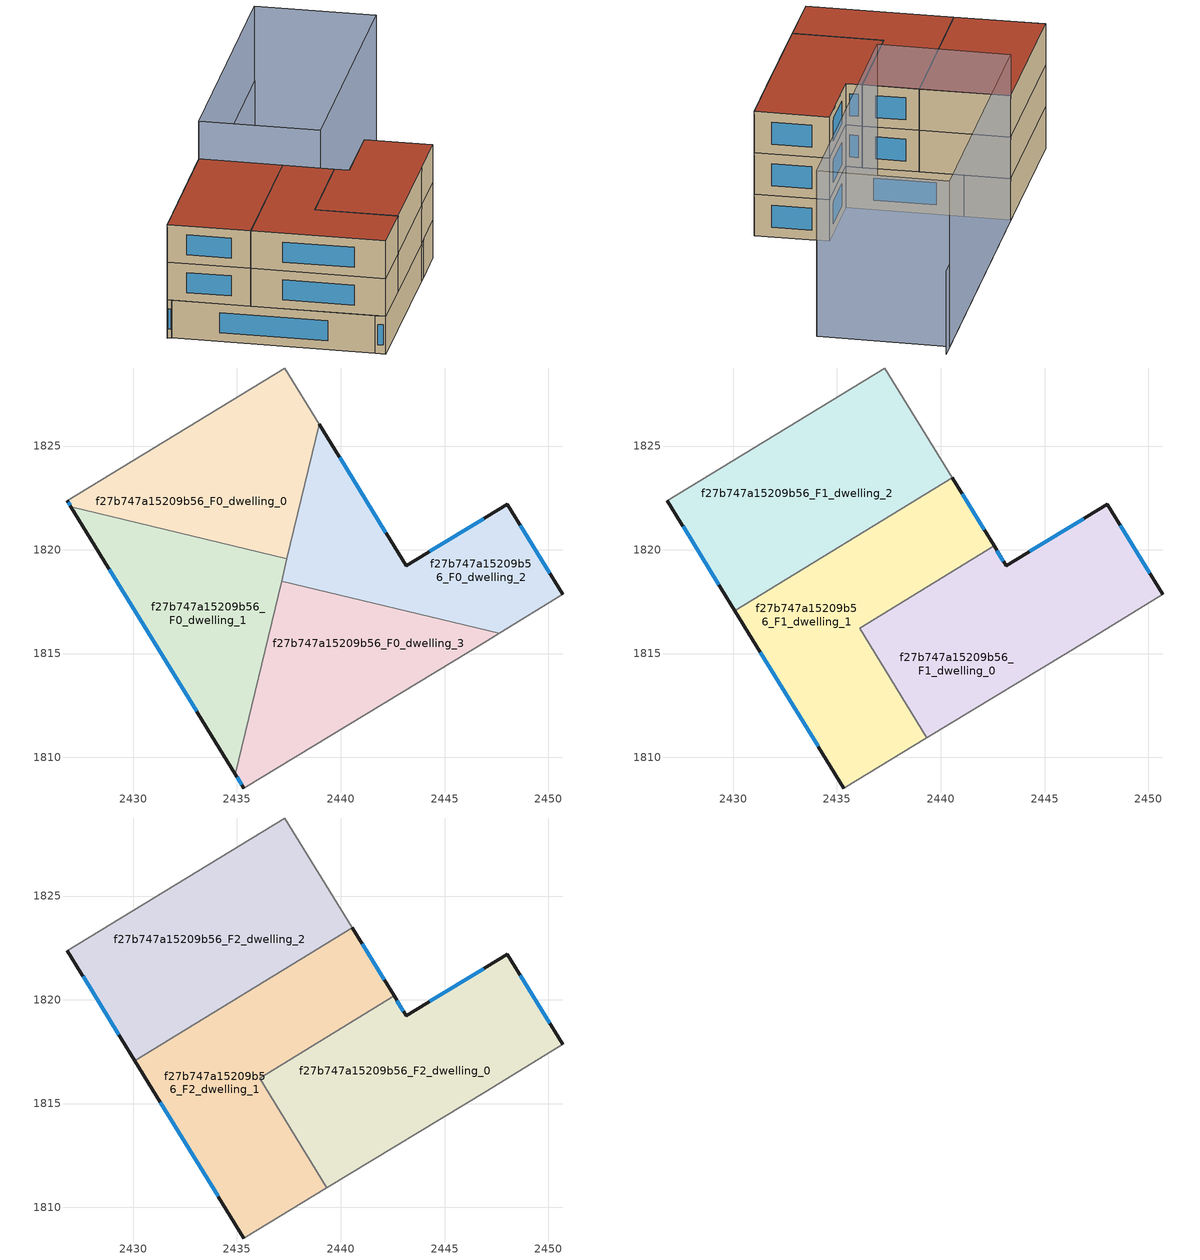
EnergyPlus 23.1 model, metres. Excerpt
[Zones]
f27b747a15209b56_F0_dwelling_0
 floor ground (EU_floor_Construction): 2437.3,1828.76 2438.96,1826.06 2437.41,1819.58 2427,1822.08 2426.82,1822.37 z0
 wall outside (EU_wall_Construction): 2426.82,1822.37 2427,1822.08 z0:3
 wall adiabatic (EU_wall_Construction): 2438.96,1826.06 2437.3,1828.76 2426.82,1822.37 z0:3
 wall to f27b747a15209b56_F0_dwelling_1 (EU_wall_Construction): 2427,1822.08 2437.41,1819.58 z0:3
 wall to f27b747a15209b56_F0_dwelling_2 (EU_wall_Construction): 2437.41,1819.58 2438.96,1826.06 z0:3
 window (EU_Window_Construction): 2426.86,1822.3 2426.96,1822.15 z0.7:2.3
 ceiling adiabatic (EU_roof_Construction): 2437.41,1819.58 2437.96,1821.89 2435.09,1820.14 z3
f27b747a15209b56_F0_dwelling_1
 floor ground (EU_floor_Construction): 2437.41,1819.58 2434.91,1809.19 2427,1822.08 z0
 wall outside (EU_wall_Construction): 2427,1822.08 2434.91,1809.19 z0:3
 wall to f27b747a15209b56_F0_dwelling_3 (EU_wall_Construction): 2434.91,1809.19 2437.15,1818.49 z0:3
 wall to f27b747a15209b56_F0_dwelling_2 (EU_wall_Construction): 2437.15,1818.5 2437.41,1819.58 z0:3
 window (EU_Window_Construction): 2428.86,1819.05 2433.05,1812.22 z0.7:2.3
f27b747a15209b56_F0_dwelling_2
 floor ground (EU_floor_Construction): 2448.02,1822.2 2450.7,1817.85 2447.62,1815.98 2437.15,1818.5 2438.96,1826.06 2443.16,1819.23 z0
 wall outside (EU_wall_Construction): 2450.7,1817.85 2448.02,1822.2 2443.16,1819.23 2438.96,1826.06 z0:3
 wall to f27b747a15209b56_F0_dwelling_3 (EU_wall_Construction): 2437.15,1818.5 2447.62,1815.98 z0:3
 wall adiabatic (EU_wall_Construction): 2447.62,1815.98 2450.7,1817.85 z0:3
 window (EU_Window_Construction): 2442.17,1820.83 2439.95,1824.45 / 2446.88,1821.5 2444.3,1819.93 / 2450.07,1818.87 2448.65,1821.18 z0.7:2.3
f27b747a15209b56_F0_dwelling_3
 floor ground (EU_floor_Construction): 2447.62,1815.98 2447.05,1815.63 2435.32,1808.53 2434.91,1809.19 2437.15,1818.5 z0
 wall outside (EU_wall_Construction): 2434.91,1809.19 2435.32,1808.53 z0:3
 wall adiabatic (EU_wall_Construction): 2435.32,1808.53 2447.05,1815.63 2447.62,1815.98 z0:3
 window (EU_Window_Construction): 2435.01,1809.03 2435.22,1808.68 z0.7:2.3
f27b747a15209b56_F1_dwelling_0
 floor to f27b747a15209b56_F0_dwelling_3 (EU_floor_Construction): 2447.62,1815.98 2447.05,1815.63 2439.32,1810.95 2436.46,1815.63 2436.69,1816.6 2439.05,1818.04 z3
 floor to f27b747a15209b56_F0_dwelling_2 (EU_floor_Construction): 2448.02,1822.2 2450.7,1817.85 2447.62,1815.98 2439.05,1818.04 2442.57,1820.18 2443.16,1819.23 z3
 floor to f27b747a15209b56_F0_dwelling_1 (EU_floor_Construction): 2436.69,1816.6 2436.46,1815.63 2436.09,1816.23 z3
 wall outside (EU_wall_Construction): 2450.7,1817.85 2448.02,1822.2 2443.16,1819.23 2442.57,1820.18 z3:6
 wall adiabatic (EU_wall_Construction): 2439.32,1810.95 2447.05,1815.63 2450.7,1817.85 z3:6
 wall to f27b747a15209b56_F1_dwelling_1 (EU_wall_Construction): 2442.57,1820.18 2436.09,1816.23 2439.32,1810.95 z3:6
 window (EU_Window_Construction): 2443.02,1819.45 2442.71,1819.96 / 2446.88,1821.5 2444.3,1819.93 / 2450.07,1818.87 2448.65,1821.18 z3.7:5.3
f27b747a15209b56_F1_dwelling_1
 floor to f27b747a15209b56_F0_dwelling_1 (EU_floor_Construction): 2437.41,1819.58 2436.69,1816.6 2436.09,1816.23 2436.46,1815.63 2434.91,1809.19 2430.07,1817.07 2435.09,1820.14 z3
 floor to f27b747a15209b56_F0_dwelling_3 (EU_floor_Construction): 2436.46,1815.63 2439.32,1810.95 2435.32,1808.53 2434.91,1809.19 z3; 2439.05,1818.04 2436.69,1816.6 2437.15,1818.49 z3
 floor to f27b747a15209b56_F0_dwelling_2 (EU_floor_Construction): 2440.55,1823.47 2442.57,1820.18 2439.05,1818.04 2437.15,1818.49 2437.96,1821.89 z3
 floor adiabatic (EU_floor_Construction): 2437.96,1821.89 2437.41,1819.58 2435.09,1820.14 z3
 wall outside (EU_wall_Construction): 2430.07,1817.07 2435.32,1808.53 / 2442.57,1820.18 2440.55,1823.47 z3:6
 wall adiabatic (EU_wall_Construction): 2435.32,1808.53 2439.32,1810.95 z3:6
 wall to f27b747a15209b56_F1_dwelling_2 (EU_wall_Construction): 2440.55,1823.47 2430.07,1817.07 z3:6
 window (EU_Window_Construction): 2431.3,1815.06 2434.09,1810.53 / 2442.1,1820.96 2441.03,1822.7 z3.7:5.3
f27b747a15209b56_F1_dwelling_2
 floor to f27b747a15209b56_F0_dwelling_0 (EU_floor_Construction): 2437.3,1828.76 2438.96,1826.06 2437.96,1821.89 2435.09,1820.14 2427,1822.08 2426.82,1822.37 z3
 floor to f27b747a15209b56_F0_dwelling_1 (EU_floor_Construction): 2435.09,1820.14 2430.07,1817.07 2427,1822.08 z3
 floor to f27b747a15209b56_F0_dwelling_2 (EU_floor_Construction): 2438.96,1826.06 2440.55,1823.47 2437.96,1821.89 z3
 wall outside (EU_wall_Construction): 2426.82,1822.37 2430.07,1817.07 z3:6
 wall adiabatic (EU_wall_Construction): 2440.55,1823.47 2437.3,1828.76 2426.82,1822.37 z3:6
 window (EU_Window_Construction): 2427.59,1821.12 2429.31,1818.32 z3.7:5.3
f27b747a15209b56_F2_dwelling_0
 floor to f27b747a15209b56_F1_dwelling_0 (EU_floor_Construction): 2448.02,1822.2 2450.7,1817.85 2447.05,1815.63 2439.32,1810.95 2436.09,1816.23 2442.57,1820.18 2443.16,1819.23 z6
 wall outside (EU_wall_Construction): 2450.7,1817.85 2448.02,1822.2 2443.16,1819.23 2442.57,1820.18 z6:9
 wall adiabatic (EU_wall_Construction): 2439.32,1810.95 2447.05,1815.63 2450.7,1817.85 z6:9
 wall to f27b747a15209b56_F2_dwelling_1 (EU_wall_Construction): 2442.57,1820.18 2436.09,1816.23 2439.32,1810.95 z6:9
 window (EU_Window_Construction): 2443.02,1819.45 2442.71,1819.96 / 2446.88,1821.5 2444.3,1819.93 / 2450.07,1818.87 2448.65,1821.18 z6.7:8.3
 roof outside (EU_roof_Construction): 2447.05,1815.63 2450.7,1817.85 2448.02,1822.2 2443.16,1819.23 2442.57,1820.18 2436.09,1816.23 2439.32,1810.95 z9
f27b747a15209b56_F2_dwelling_1
 floor to f27b747a15209b56_F1_dwelling_1 (EU_floor_Construction): 2440.55,1823.47 2442.57,1820.18 2436.09,1816.23 2439.32,1810.95 2435.32,1808.53 2430.07,1817.07 z6
 wall outside (EU_wall_Construction): 2430.07,1817.07 2435.32,1808.53 / 2442.57,1820.18 2440.55,1823.47 z6:9
 wall adiabatic (EU_wall_Construction): 2435.32,1808.53 2439.32,1810.95 z6:9
 wall to f27b747a15209b56_F2_dwelling_2 (EU_wall_Construction): 2440.55,1823.47 2430.07,1817.07 z6:9
 window (EU_Window_Construction): 2431.3,1815.06 2434.09,1810.53 / 2442.1,1820.96 2441.03,1822.7 z6.7:8.3
 roof outside (EU_roof_Construction): 2439.32,1810.95 2436.09,1816.23 2442.57,1820.18 2440.55,1823.47 2430.07,1817.07 2435.32,1808.53 z9
f27b747a15209b56_F2_dwelling_2
 floor to f27b747a15209b56_F1_dwelling_2 (EU_floor_Construction): 2437.3,1828.76 2440.55,1823.47 2430.07,1817.07 2426.82,1822.37 z6
 wall outside (EU_wall_Construction): 2426.82,1822.37 2430.07,1817.07 z6:9
 wall adiabatic (EU_wall_Construction): 2440.55,1823.47 2437.3,1828.76 2426.82,1822.37 z6:9
 window (EU_Window_Construction): 2427.59,1821.12 2429.31,1818.32 z6.7:8.3
 roof outside (EU_roof_Construction): 2440.55,1823.47 2437.3,1828.76 2426.82,1822.37 2430.07,1817.07 z9
shading: 2460.42,1832.28 2442.01,1821.04 / 2442.01,1821.04 2437.3,1828.76 / 2437.3,1828.76 2455.71,1839.99 / 2455.71,1839.99 2460.42,1832.28 z0:12; 2456.8,1840.65 2426.76,1822.32 z0:6
[Building]
EU S2 Campaign: North Axis=0; Terrain=City; Solar Distribution=FullExterior
[Site:Location]
Budapest.Ferenc.Liszt.Intl.AP: Latitude=47.437; Longitude=19.256; Time Zone=1; Elevation=185
[SizingPeriod:WeatherFileDays]
AnnualSizingPeriod: Begin Month=1; Begin Day of Month=1; End Month=12; End Day of Month=31; Day of Week for Start Day=Monday; Use Weather File Daylight Saving Period=No; Use Weather File Rain and Snow Indicators=No
[MATERIAL]
EU_InternalMass_Material: Roughness=MediumRough; Thickness=0.1; Conductivity=1; Density=1800; Specific Heat=900; Thermal Absorptance=0.9; Solar Absorptance=0.7; Visible Absorptance=0.7
[MATERIAL:NOMASS] Roughness=MediumRough; Thermal Absorptance=0.9; Solar Absorptance=0.7; Visible Absorptance=0.7
Name | Thermal Resistance
EU_wall_NoMass | 0.832559
EU_roof_NoMass | 1.39638
EU_floor_NoMass | 0.872794
[WINDOWMATERIAL:SIMPLEGLAZINGSYSTEM]
EU_Window_SimpleGlazing: UFactor=2.79869; Solar Heat Gain Coefficient=0.75; Visible Transmittance=0.75
[CONSTRUCTION]
EU_wall_Construction: EU_wall_NoMass
EU_roof_Construction: EU_roof_NoMass
EU_floor_Construction: EU_floor_NoMass
EU_Window_Construction: EU_Window_SimpleGlazing
EU_InternalMass_Construction: EU_InternalMass_Material
[ZONE] Type=1; Multiplier=1; Ceiling Height=autocalculate; Floor Area=autocalculate; Part of Total Floor Area=Yes
Name | Volume
f27b747a15209b56_F0_dwelling_0 | 171.569
f27b747a15209b56_F1_dwelling_0; f27b747a15209b56_F2_dwelling_0 | 228.754
f27b747a15209b56_F0_dwelling_1 | 171.577
f27b747a15209b56_F1_dwelling_1; f27b747a15209b56_F2_dwelling_1 | 228.764
f27b747a15209b56_F0_dwelling_2 | 171.57
f27b747a15209b56_F1_dwelling_2; f27b747a15209b56_F2_dwelling_2 | 228.753
f27b747a15209b56_F0_dwelling_3 | 171.559
[INTERNALMASS] Construction=EU_InternalMass_Construction
Name | Zone or ZoneList | Surface Area
f27b747a15209b56_F0_dwelling_0_EU_InternalMass | f27b747a15209b56_F0_dwelling_0 | 57.1898
f27b747a15209b56_F0_dwelling_1_EU_InternalMass | f27b747a15209b56_F0_dwelling_1 | 57.1923
f27b747a15209b56_F0_dwelling_2_EU_InternalMass | f27b747a15209b56_F0_dwelling_2 | 57.1899
f27b747a15209b56_F0_dwelling_3_EU_InternalMass | f27b747a15209b56_F0_dwelling_3 | 57.1863
f27b747a15209b56_F1_dwelling_0_EU_InternalMass | f27b747a15209b56_F1_dwelling_0 | 76.2515
f27b747a15209b56_F1_dwelling_1_EU_InternalMass | f27b747a15209b56_F1_dwelling_1 | 76.2548
f27b747a15209b56_F1_dwelling_2_EU_InternalMass | f27b747a15209b56_F1_dwelling_2 | 76.2522
f27b747a15209b56_F2_dwelling_0_EU_InternalMass | f27b747a15209b56_F2_dwelling_0 | 76.2515
f27b747a15209b56_F2_dwelling_1_EU_InternalMass | f27b747a15209b56_F2_dwelling_1 | 76.2548
f27b747a15209b56_F2_dwelling_2_EU_InternalMass | f27b747a15209b56_F2_dwelling_2 | 76.2522
[OTHEREQUIPMENT] Fuel Type=Electricity; Design Level Calculation Method=Watts/Area; Power per Zone Floor Area=1; Fraction Latent=0; Fraction Radiant=0; Fraction Lost=0; Carbon Dioxide Generation Rate=0; EndUse Subcategory=EU_Step8_InternalGains
Name | Zone or ZoneList or Space or SpaceList | Schedule
EU_Step8_InternalGain_f27b747a15209b56_F0_dwelling_0_f000 | f27b747a15209b56_F0_dwelling_0 | EU_Step8_GainSchedule_f27b747a15209b56_F0_dwelling_0_f000
EU_Step8_InternalGain_f27b747a15209b56_F0_dwelling_1_f000 | f27b747a15209b56_F0_dwelling_1 | EU_Step8_GainSchedule_f27b747a15209b56_F0_dwelling_1_f000
EU_Step8_InternalGain_f27b747a15209b56_F0_dwelling_2_f000 | f27b747a15209b56_F0_dwelling_2 | EU_Step8_GainSchedule_f27b747a15209b56_F0_dwelling_2_f000
EU_Step8_InternalGain_f27b747a15209b56_F0_dwelling_3_f000 | f27b747a15209b56_F0_dwelling_3 | EU_Step8_GainSchedule_f27b747a15209b56_F0_dwelling_3_f000
EU_Step8_InternalGain_f27b747a15209b56_F1_dwelling_0_f000 | f27b747a15209b56_F1_dwelling_0 | EU_Step8_GainSchedule_f27b747a15209b56_F1_dwelling_0_f000
EU_Step8_InternalGain_f27b747a15209b56_F1_dwelling_1_f000 | f27b747a15209b56_F1_dwelling_1 | EU_Step8_GainSchedule_f27b747a15209b56_F1_dwelling_1_f000
EU_Step8_InternalGain_f27b747a15209b56_F1_dwelling_2_f000 | f27b747a15209b56_F1_dwelling_2 | EU_Step8_GainSchedule_f27b747a15209b56_F1_dwelling_2_f000
EU_Step8_InternalGain_f27b747a15209b56_F2_dwelling_0_f000 | f27b747a15209b56_F2_dwelling_0 | EU_Step8_GainSchedule_f27b747a15209b56_F2_dwelling_0_f000
EU_Step8_InternalGain_f27b747a15209b56_F2_dwelling_1_f000 | f27b747a15209b56_F2_dwelling_1 | EU_Step8_GainSchedule_f27b747a15209b56_F2_dwelling_1_f000
EU_Step8_InternalGain_f27b747a15209b56_F2_dwelling_2_f000 | f27b747a15209b56_F2_dwelling_2 | EU_Step8_GainSchedule_f27b747a15209b56_F2_dwelling_2_f000
[ZONEVENTILATION:DESIGNFLOWRATE] Schedule=EU_AlwaysOn; Design Flow Rate Calculation Method=AirChanges/Hour; Air Changes per Hour=0.475469; Ventilation Type=Natural; Fan Pressure Rise=0; Fan Total Efficiency=1; Constant Term Coefficient=1; Temperature Term Coefficient=0; Velocity Term Coefficient=0; Velocity Squared Term Coefficient=0; Minimum Indoor Temperature=-100; Maximum Indoor Temperature=100; Delta Temperature=-100; Minimum Outdoor Temperature=-100; Maximum Outdoor Temperature=100; Maximum Wind Speed=40
Name | Zone or ZoneList or Space or SpaceList
EU_ConstantAir_f27b747a15209b56_F0_dwelling_0 | f27b747a15209b56_F0_dwelling_0
EU_ConstantAir_f27b747a15209b56_F0_dwelling_1 | f27b747a15209b56_F0_dwelling_1
EU_ConstantAir_f27b747a15209b56_F0_dwelling_2 | f27b747a15209b56_F0_dwelling_2
EU_ConstantAir_f27b747a15209b56_F0_dwelling_3 | f27b747a15209b56_F0_dwelling_3
EU_ConstantAir_f27b747a15209b56_F1_dwelling_0 | f27b747a15209b56_F1_dwelling_0
EU_ConstantAir_f27b747a15209b56_F1_dwelling_1 | f27b747a15209b56_F1_dwelling_1
EU_ConstantAir_f27b747a15209b56_F1_dwelling_2 | f27b747a15209b56_F1_dwelling_2
EU_ConstantAir_f27b747a15209b56_F2_dwelling_0 | f27b747a15209b56_F2_dwelling_0
EU_ConstantAir_f27b747a15209b56_F2_dwelling_1 | f27b747a15209b56_F2_dwelling_1
EU_ConstantAir_f27b747a15209b56_F2_dwelling_2 | f27b747a15209b56_F2_dwelling_2
[HVACTEMPLATE:THERMOSTAT] Constant Heating Setpoint=20; Constant Cooling Setpoint=50
EU_HeatOnly_f27b747a15209b56_F0_dwelling_0; EU_HeatOnly_f27b747a15209b56_F0_dwelling_1; EU_HeatOnly_f27b747a15209b56_F0_dwelling_2; EU_HeatOnly_f27b747a15209b56_F0_dwelling_3; EU_HeatOnly_f27b747a15209b56_F1_dwelling_0; EU_HeatOnly_f27b747a15209b56_F1_dwelling_1; EU_HeatOnly_f27b747a15209b56_F1_dwelling_2; EU_HeatOnly_f27b747a15209b56_F2_dwelling_0; EU_HeatOnly_f27b747a15209b56_F2_dwelling_1; EU_HeatOnly_f27b747a15209b56_F2_dwelling_2
[HVACTEMPLATE:ZONE:IDEALLOADSAIRSYSTEM] System Availability Schedule=EU_AlwaysOn; Maximum Heating Supply Air Temperature=50; Minimum Cooling Supply Air Temperature=13; Maximum Heating Supply Air Humidity Ratio=0.0156; Minimum Cooling Supply Air Humidity Ratio=0.0077; Heating Limit=NoLimit; Cooling Limit=NoLimit; Heating Availability Schedule=EU_AlwaysOn; Cooling Availability Schedule=EU_CoolingOff; Dehumidification Control Type=ConstantSensibleHeatRatio; Cooling Sensible Heat Ratio=0.7; Dehumidification Setpoint=60; Humidification Control Type=None; Humidification Setpoint=30; Outdoor Air Method=None; Outdoor Air Flow Rate per Person=0.00944; Outdoor Air Flow Rate per Zone Floor Area=0; Outdoor Air Flow Rate per Zone=0; Demand Controlled Ventilation Type=None; Outdoor Air Economizer Type=NoEconomizer; Heat Recovery Type=None; Sensible Heat Recovery Effectiveness=0.7; Latent Heat Recovery Effectiveness=0.65
Name | Template Thermostat
f27b747a15209b56_F0_dwelling_0 | EU_HeatOnly_f27b747a15209b56_F0_dwelling_0
f27b747a15209b56_F0_dwelling_1 | EU_HeatOnly_f27b747a15209b56_F0_dwelling_1
f27b747a15209b56_F0_dwelling_2 | EU_HeatOnly_f27b747a15209b56_F0_dwelling_2
f27b747a15209b56_F0_dwelling_3 | EU_HeatOnly_f27b747a15209b56_F0_dwelling_3
f27b747a15209b56_F1_dwelling_0 | EU_HeatOnly_f27b747a15209b56_F1_dwelling_0
f27b747a15209b56_F1_dwelling_1 | EU_HeatOnly_f27b747a15209b56_F1_dwelling_1
f27b747a15209b56_F1_dwelling_2 | EU_HeatOnly_f27b747a15209b56_F1_dwelling_2
f27b747a15209b56_F2_dwelling_0 | EU_HeatOnly_f27b747a15209b56_F2_dwelling_0
f27b747a15209b56_F2_dwelling_1 | EU_HeatOnly_f27b747a15209b56_F2_dwelling_1
f27b747a15209b56_F2_dwelling_2 | EU_HeatOnly_f27b747a15209b56_F2_dwelling_2
[SIZING:ZONE] Zone Cooling Design Supply Air Temperature Input Method=SupplyAirTemperature; Zone Cooling Design Supply Air Temperature=13; Zone Heating Design Supply Air Temperature Input Method=SupplyAirTemperature; Zone Heating Design Supply Air Temperature=50; Zone Cooling Design Supply Air Humidity Ratio=0.008; Zone Heating Design Supply Air Humidity Ratio=0.008; Cooling Design Air Flow Method=DesignDay; Cooling Design Air Flow Rate=0; Cooling Minimum Air Flow per Zone Floor Area=0.000762; Cooling Minimum Air Flow=0; Cooling Minimum Air Flow Fraction=0.2; Heating Design Air Flow Method=DesignDay; Heating Design Air Flow Rate=0; Heating Maximum Air Flow per Zone Floor Area=0.002032; Heating Maximum Air Flow=0.141576; Heating Maximum Air Flow Fraction=0.3; Account for Dedicated Outdoor Air System=No; Dedicated Outdoor Air System Control Strategy=NeutralSupplyAir; Dedicated Outdoor Air Low Setpoint Temperature for Design=autosize; Dedicated Outdoor Air High Setpoint Temperature for Design=autosize; Zone Load Sizing Method=Sensible Load Only No Latent Load; Zone Latent Cooling Design Supply Air Humidity Ratio Input Method=HumidityRatioDifference; Zone Cooling Design Supply Air Humidity Ratio Difference=0.005; Zone Latent Heating Design Supply Air Humidity Ratio Input Method=HumidityRatioDifference; Zone Humidification Design Supply Air Humidity Ratio Difference=0.005
f27b747a15209b56_F0_dwelling_0; f27b747a15209b56_F0_dwelling_1; f27b747a15209b56_F0_dwelling_2; f27b747a15209b56_F0_dwelling_3; f27b747a15209b56_F1_dwelling_0; f27b747a15209b56_F1_dwelling_1; f27b747a15209b56_F1_dwelling_2; f27b747a15209b56_F2_dwelling_0; f27b747a15209b56_F2_dwelling_1; f27b747a15209b56_F2_dwelling_2
[SCHEDULE:CONSTANT]
Name | Hourly Value
EU_AlwaysOn | 1
EU_CoolingOff | 0
[SCHEDULE:FILE] Column Number=1; Rows to Skip at Top=0; Number of Hours of Data=8760; Column Separator=Comma; Interpolate to Timestep=No; Minutes per Item=60; Adjust Schedule for Daylight Savings=Yes
Name | File
EU_Step8_GainSchedule_f27b747a15209b56_F0_dwelling_0_f000 | ../../schedules/f27b747a15209b56/f27b747a15209b56_F0_dwelling_0_f000_gain.csv
EU_Step8_GainSchedule_f27b747a15209b56_F0_dwelling_1_f000 | ../../schedules/f27b747a15209b56/f27b747a15209b56_F0_dwelling_1_f000_gain.csv
EU_Step8_GainSchedule_f27b747a15209b56_F0_dwelling_2_f000 | ../../schedules/f27b747a15209b56/f27b747a15209b56_F0_dwelling_2_f000_gain.csv
EU_Step8_GainSchedule_f27b747a15209b56_F0_dwelling_3_f000 | ../../schedules/f27b747a15209b56/f27b747a15209b56_F0_dwelling_3_f000_gain.csv
EU_Step8_GainSchedule_f27b747a15209b56_F1_dwelling_0_f000 | ../../schedules/f27b747a15209b56/f27b747a15209b56_F1_dwelling_0_f000_gain.csv
EU_Step8_GainSchedule_f27b747a15209b56_F1_dwelling_1_f000 | ../../schedules/f27b747a15209b56/f27b747a15209b56_F1_dwelling_1_f000_gain.csv
EU_Step8_GainSchedule_f27b747a15209b56_F1_dwelling_2_f000 | ../../schedules/f27b747a15209b56/f27b747a15209b56_F1_dwelling_2_f000_gain.csv
EU_Step8_GainSchedule_f27b747a15209b56_F2_dwelling_0_f000 | ../../schedules/f27b747a15209b56/f27b747a15209b56_F2_dwelling_0_f000_gain.csv
EU_Step8_GainSchedule_f27b747a15209b56_F2_dwelling_1_f000 | ../../schedules/f27b747a15209b56/f27b747a15209b56_F2_dwelling_1_f000_gain.csv
EU_Step8_GainSchedule_f27b747a15209b56_F2_dwelling_2_f000 | ../../schedules/f27b747a15209b56/f27b747a15209b56_F2_dwelling_2_f000_gain.csv
